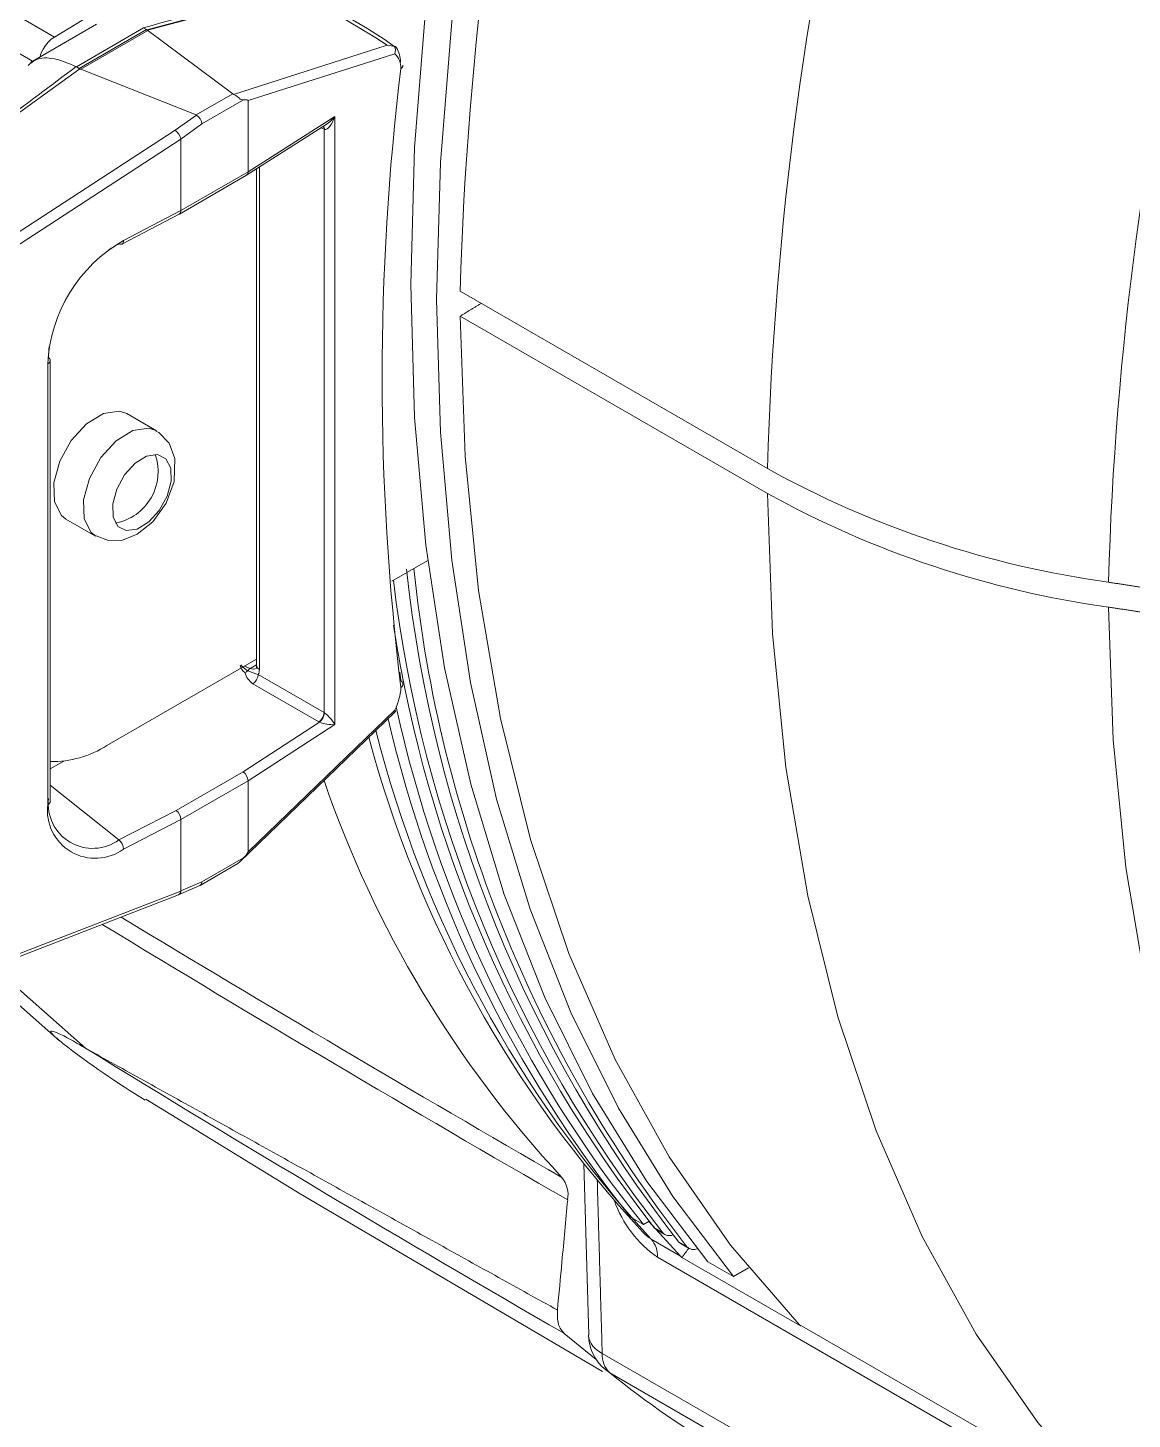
# Model space of a CAD drawing. Extents: x 8 to 113, y 2 to 87.
# Drawn here: x 16.651 to 18.102, y 65.093 to 66.923 of the extents above; entities that cross this region are included whole.
import ezdxf

# ---------------------------------------------------------------- set-up
doc = ezdxf.new("R2010")
doc.units = 0
doc.header["$MEASUREMENT"] = 0
doc.layers.add('OBJECT', color=7, linetype='CONTINUOUS')

msp = doc.modelspace()

# ---------------------------------------------------------------- linework, layer by layer
at = {"layer": 'OBJECT', "linetype": 'Continuous', "lineweight": 15}
for p, q in [((16.243, 67.1662), (16.6856, 66.9108)), ((16.6569, 66.879), (16.2224, 67.1298)), ((16.9087, 67.0463), (16.6856, 66.9108)), ((16.8071, 66.9202), (16.9949, 66.9705)), ((16.996, 66.9699), (16.8082, 66.9196)), ((16.7412, 66.9277), (16.6542, 66.8774)), ((16.7145, 66.8717), (16.8029, 66.9227)), ((16.8066, 66.9206), (16.7182, 66.8695)), ((16.7206, 66.8684), (16.8087, 66.9192)), ((16.8025, 66.9229), (16.8029, 66.9227)), ((16.8029, 66.9227), (16.8066, 66.9206)), ((16.8066, 66.9206), (16.8071, 66.9202)), ((16.8082, 66.9196), (16.8087, 66.9192)), ((16.8087, 66.9192), (16.9201, 66.8359)), ((17.1233, 66.8999), (16.9212, 66.8353)), ((16.7145, 66.8717), (16.7142, 66.8718)), ((16.7182, 66.8695), (16.7145, 66.8717)), ((16.9403, 66.8271), (17.133, 66.8888)), ((16.5152, 66.7221), (16.7192, 66.8689)), ((16.8722, 66.8083), (16.7206, 66.8684)), ((16.9201, 66.8359), (16.8722, 66.8083)), ((16.8796, 66.7964), (16.9344, 66.828)), ((16.9403, 66.8271), (16.9403, 66.7336)), ((16.8724, 66.8082), (16.8445, 66.7881)), ((16.8724, 66.8082), (16.8722, 66.8083)), ((17.0542, 66.8062), (16.9403, 66.7336)), ((17.0542, 66.8062), (17.0542, 66.0064)), ((16.8445, 66.7881), (16.5404, 66.5901)), ((16.8519, 66.7765), (16.8796, 66.7964)), ((16.9383, 66.7291), (17.0429, 66.7958)), ((17.0357, 66.7912), (17.0403, 66.7894)), ((17.0403, 66.0221), (17.0403, 66.7894)), ((16.5475, 66.5784), (16.8519, 66.7765)), ((16.8519, 66.7765), (16.8519, 66.7765)), ((16.8519, 66.6826), (16.8519, 66.7765)), ((16.8499, 66.678), (16.9381, 66.729)), ((16.9403, 66.7336), (16.8519, 66.6826)), ((16.9403, 66.7336), (16.9403, 66.7336)), ((16.9515, 66.7375), (16.9515, 66.0834)), ((16.9551, 66.7398), (16.9551, 66.079)), ((16.7745, 66.6385), (16.8498, 66.678)), ((16.8519, 66.6826), (16.7766, 66.6431)), ((17.623, 66.3431), (17.219, 66.5763)), ((17.219, 66.5436), (17.623, 66.3104)), ((16.6769, 65.9013), (16.6769, 66.481)), ((16.6802, 65.9056), (16.6802, 66.4853)), ((16.8197, 66.3929), (16.7809, 66.4154)), ((16.7009, 66.2768), (16.7398, 66.2544)), ((17.1292, 66.1951), (17.1764, 66.2224)), ((16.7546, 65.9789), (16.9515, 66.0925)), ((16.9429, 66.0802), (16.9515, 66.0852)), ((16.9356, 66.0833), (16.9429, 66.0802)), ((16.9537, 66.0721), (17.0403, 66.0221)), ((17.0332, 66.0099), (16.9467, 66.0599)), ((16.9291, 65.8253), (17.1337, 66.0232)), ((16.9403, 65.839), (17.133, 66.0254)), ((16.9336, 65.9442), (17.0341, 66.0095)), ((17.0542, 66.0064), (16.9403, 65.9325)), ((16.6981, 65.9585), (16.6802, 65.9482)), ((16.8456, 65.8934), (16.9336, 65.9442)), ((16.6802, 65.9269), (16.7705, 65.8548)), ((16.9403, 65.9325), (16.8519, 65.8815)), ((16.9403, 65.839), (16.9403, 65.9325)), ((16.9403, 65.9325), (16.9403, 65.9325)), ((16.7705, 65.8548), (16.8456, 65.8934)), ((16.8519, 65.8815), (16.7766, 65.8427)), ((16.8519, 65.8815), (16.8519, 65.7876)), ((16.8796, 65.7996), (16.9344, 65.8313)), ((16.8772, 65.7949), (16.9268, 65.8235)), ((16.8489, 65.7825), (16.8768, 65.7947)), ((16.8519, 65.7876), (16.8796, 65.7996)), ((16.5445, 65.6645), (16.8487, 65.7825)), ((16.5475, 65.6695), (16.8519, 65.7875)), ((16.8519, 65.7875), (16.8519, 65.7876)), ((16.7265, 65.5808), (16.6053, 65.6881)), ((16.589, 65.6817), (16.6922, 65.5906)), ((17.3816, 65.4291), (17.3882, 65.2035)), ((17.443, 65.3586), (17.4599, 65.3488)), ((17.4599, 65.3488), (17.4674, 65.3531)), ((17.5089, 65.3073), (17.4669, 65.3529)), ((17.4748, 65.3441), (17.4854, 65.338)), ((17.4776, 65.3417), (17.4882, 65.3357)), ((17.4701, 65.3297), (17.5089, 65.3073)), ((17.5066, 65.3258), (17.5171, 65.3197)), ((17.5094, 65.3234), (17.5199, 65.3173)), ((18.077, 64.9602), (17.4784, 65.3058)), ((17.5089, 65.3073), (17.5107, 65.3056)), ((17.5106, 65.3054), (17.5107, 65.3056)), ((17.6665, 65.2154), (17.5106, 65.3054)), ((17.5786, 65.2803), (17.5446, 65.2999)), ((17.5983, 65.2917), (17.5786, 65.2803)), ((17.6648, 65.2173), (18.0688, 64.9841)), ((17.4058, 65.1794), (18.0796, 64.7904)), ((17.4159, 65.1538), (17.4105, 65.1575)), ((18.0897, 64.7648), (17.4159, 65.1538))]:
    msp.add_line(p, q, dxfattribs=at)
at = {"layer": 'OBJECT', "linetype": 'Continuous', "lineweight": 15, "flags": 128}
for points in [[(17.5446, 68.3211), (17.4645, 68.1233), (17.393, 67.9247), (17.3304, 67.7264), (17.277, 67.529), (17.2331, 67.3334), (17.1986, 67.1404), (17.174, 66.9508), (17.1591, 66.7655), (17.1542, 66.5851), (17.1591, 66.4105), (17.174, 66.2422), (17.1986, 66.0812), (17.2331, 65.9279), (17.277, 65.7831), (17.3304, 65.6474), (17.393, 65.5213), (17.4645, 65.4053), (17.5446, 65.2999)], [(17.5786, 68.3015), (17.4985, 68.1037), (17.427, 67.9051), (17.3644, 67.7068), (17.311, 67.5094), (17.267, 67.3138), (17.2326, 67.1208), (17.2079, 66.9313), (17.1931, 66.7459), (17.1881, 66.5655), (17.1931, 66.3909), (17.2079, 66.2226), (17.2326, 66.0616), (17.267, 65.9083), (17.311, 65.7635), (17.3644, 65.6278), (17.427, 65.5017), (17.4985, 65.3857), (17.5786, 65.2803)], [(16.6856, 66.9108), (16.6815, 66.9079), (16.6776, 66.9042), (16.674, 66.8998), (16.6709, 66.8949), (16.6684, 66.8898), (16.6665, 66.8845), (16.6665, 66.8845)], [(17.1412, 66.8695), (17.1423, 66.8704), (17.1431, 66.8715), (17.1436, 66.8726), (17.1437, 66.8738), (17.1437, 66.8738)], [(17.6648, 65.2173), (17.5745, 65.3215), (17.4936, 65.438), (17.4227, 65.5661), (17.3619, 65.7054), (17.3115, 65.8551), (17.2719, 66.0145), (17.2433, 66.183), (17.2256, 66.3596), (17.219, 66.5436)], [(16.7809, 66.4154), (16.7706, 66.4188), (16.75, 66.4158), (16.7279, 66.4022), (16.7078, 66.3801)], [(16.7467, 66.3576), (16.7668, 66.3798), (16.7889, 66.3934), (16.8095, 66.3964), (16.8195, 66.3931)], [(16.7078, 66.3801), (16.6928, 66.3527), (16.685, 66.3244), (16.6858, 66.2994), (16.6949, 66.2815), (16.7009, 66.2768)], [(16.7407, 66.2546), (16.7567, 66.2485), (16.7753, 66.2492), (16.7945, 66.2567), (16.8149, 66.273), (16.8326, 66.2976), (16.8431, 66.326), (16.8441, 66.3563), (16.8365, 66.3767), (16.8231, 66.3908), (16.819, 66.3925)], [(16.8234, 66.2882), (16.8337, 66.307), (16.839, 66.3265), (16.8385, 66.3437), (16.8322, 66.356), (16.8211, 66.3616), (16.8069, 66.3595), (16.7918, 66.3502), (16.778, 66.3349), (16.7676, 66.3161), (16.7623, 66.2967), (16.7628, 66.2795), (16.7691, 66.2671), (16.7802, 66.2616), (16.7944, 66.2636), (16.8096, 66.273), (16.8234, 66.2882)], [(16.7401, 66.2542), (16.7338, 66.259), (16.7247, 66.2769), (16.7239, 66.302), (16.7317, 66.3303), (16.7467, 66.3576)], [(17.623, 66.3104), (17.6296, 66.1264), (17.6472, 65.9498), (17.6759, 65.7813), (17.7155, 65.6219), (17.7658, 65.4722), (17.8266, 65.3329), (17.8976, 65.2048), (17.9785, 65.0883), (18.0688, 64.9841)], [(18.0713, 66.161), (18.0775, 65.9862), (18.0942, 65.8183), (18.1212, 65.6581), (18.1585, 65.5063), (18.2058, 65.3636), (18.263, 65.2308), (18.3299, 65.1084), (18.406, 64.9969), (18.4911, 64.8969)], [(16.9515, 66.0834), (16.9512, 66.0811), (16.9509, 66.0803), (16.9509, 66.0803)], [(16.8057, 65.5137), (17.0087, 65.3892), (17.4062, 65.1555)], [(17.4776, 65.3417), (17.4764, 65.3426), (17.4748, 65.3441)], [(17.5094, 65.3234), (17.5082, 65.3242), (17.5066, 65.3258)], [(17.3981, 65.171), (17.3979, 65.1712), (17.356, 65.2053)]]:
    msp.add_lwpolyline(points, dxfattribs=at)
at = {"layer": 'OBJECT', "linetype": 'Continuous', "lineweight": 15}
for centre, radius, start, end in [((21.7825, 66.4457), 4.5653, 154.415, 178.3612), ((22.1865, 66.2125), 4.5653, 154.415, 178.3612), ((22.4423, 66.0693), 4.3727, 154.636, 178.3701), ((16.7906, 66.4213), 0.5871, 54.0577, 69.3584), ((16.5966, 66.1004), 0.9574, 56.6268, 65.2385), ((17.1216, 66.8933), 0.0123, 338.497, 23.5854), ((17.1056, 66.8776), 0.0352, 0.4208, 32.7492), ((17.1162, 66.8703), 0.025, 358.047, 47.7026), ((17.1401, 66.873), 0.00372, 287.7956, 347.385), ((17.1338, 66.8733), 0.01, 0, 2.6099), ((17.1338, 66.8733), 0.01, 353.5344, 0), ((20.4724, 66.4624), 3.356, 173.0322, 186.9678), ((16.9227, 66.8396), 0.00455, 234.5381, 250.822), ((16.8633, 66.7946), 0.0164, 6.3467, 56.0728), ((17.0173, 66.8347), 0.0466, 303.4089, 322.3264), ((16.8342, 66.7734), 0.0179, 10.0903, 55.0139), ((17.0335, 66.7892), 0.00673, 1.8514, 37.2397), ((17.0345, 66.7893), 0.00619, 0.2708, 41.9206), ((17.0435, 66.8002), 0.0113, 253.3926, 255.6274), ((16.9354, 66.7331), 0.00491, 303.9504, 6.3309), ((16.8472, 66.682), 0.00473, 302.9254, 7.6668), ((16.875, 66.4709), 0.1984, 119.7556, 177.0723), ((16.7729, 66.6424), 0.00424, 236.3519, 293.2683), ((16.772, 66.6424), 0.00467, 303.4964, 8.2591), ((16.6756, 66.485), 0.00463, 3.9461, 60.5154), ((16.6752, 66.4858), 0.00506, 289.9825, 354.7063), ((16.7531, 66.3391), 0.0689, 280.7391, 19.2663), ((18.2482, 67.4715), 1.29, 241.0138, 262.1204), ((18.2484, 67.4395), 1.2907, 241.0199, 262.1143), ((18.8418, 66.3997), 1.7225, 186.7786, 218.0484), ((18.8719, 66.3928), 1.7328, 186.0326, 218.007), ((18.8849, 66.3882), 1.7357, 185.8307, 217.9958), ((18.8093, 66.3925), 1.6971, 188.6591, 218.1525), ((16.9449, 66.0878), 0.0156, 192.1756, 235.8069), ((16.9312, 66.0877), 0.0137, 291.4787, 310.4598), ((16.9614, 66.0814), 0.026, 194.2577, 235.5835), ((16.9499, 66.0704), 0.012, 125.4274, 145.1039), ((17.0154, 66.2552), 0.1932, 247.0626, 251.4052), ((16.9468, 66.0887), 0.00929, 245.6643, 296.1718), ((16.9355, 66.0745), 0.0184, 307.4741, 352.5259), ((16.9567, 66.0839), 0.00516, 185.492, 252.3675), ((16.9385, 66.0787), 0.0166, 336.6173, 1.058), ((17.064, 66.0603), 0.0774, 333.1774, 356.2379), ((17.1384, 66.0595), 0.00531, 9.5825, 59.6957), ((17.1378, 66.06), 0.00587, 305.255, 3.6857), ((17.1394, 66.0592), 0.00438, 294.207, 352.5169), ((17.1338, 66.0591), 0.01, 0, 7.5579), ((17.1338, 66.0591), 0.01, 357.5345, 0), ((18.7418, 66.3781), 1.644, 192.2283, 218.764), ((17.022, 66.0245), 0.0184, 307.4741, 352.5259), ((17.0212, 66.0243), 0.0197, 310.9955, 352.7872), ((17.0469, 66.032), 0.0118, 236.1796, 238.6117), ((17.0129, 65.9841), 0.0469, 28.4608, 53.6861), ((18.7163, 66.3828), 1.6341, 193.0373, 218.8085), ((17.0446, 66.0296), 0.0227, 240.0141, 242.4514), ((17.0518, 66.0588), 0.0525, 250.2478, 272.5506), ((18.6123, 66.3804), 1.5519, 194.2481, 222.6114), ((16.6824, 66.0922), 0.1344, 269.0905, 302.5321), ((18.5773, 66.3831), 1.5297, 194.9032, 223.0462), ((16.9251, 65.9317), 0.0152, 3.1211, 55.8692), ((18.4295, 66.4104), 1.4692, 198.973, 222.8744), ((16.6752, 65.906), 0.00506, 289.9825, 354.7063), ((16.7361, 65.9022), 0.0586, 173.0644, 305.993), ((16.7394, 65.8935), 0.063, 172.9412, 306.1819), ((16.836, 65.8808), 0.0159, 2.5037, 52.7816), ((16.7603, 65.8421), 0.0163, 2.1901, 51.2207), ((16.9065, 65.8514), 0.0344, 306.2249, 324.2883), ((16.9168, 65.8508), 0.0263, 312.0555, 333.2166), ((16.8744, 65.7993), 0.00523, 298.1077, 3.6568), ((16.8463, 65.7875), 0.0056, 295.9168, 0.2829), ((31.7705, 90.3988), 28.871, 238.64684, 240.05826), ((33.7802, 93.8777), 32.8668, 238.83859, 240.01225), ((17.4149, 66.5122), 1.1711, 232.187, 238.616), ((31.2305, 89.1839), 27.7033, 238.42952, 239.94564), ((17.3235, 65.3874), 0.0374, 350.3109, 38.5219), ((17.5672, 65.4322), 0.1545, 199.694, 234.8867), ((17.4942, 65.3464), 0.0122, 223.5698, 292.4345), ((17.4438, 65.3073), 0.0346, 357.5774, 40.3899), ((17.526, 65.3281), 0.0122, 223.5698, 292.4345), ((17.494, 65.2929), 0.0207, 37.1059, 44.084), ((17.6463, 65.1994), 0.0258, 38.3116, 44.0813), ((17.4496, 65.2056), 0.062, 181.6793, 230.8962), ((17.4182, 65.2076), 0.0309, 187.8651, 246.2031), ((17.4385, 65.1775), 0.0328, 176.7023, 226.3591), ((18.1599, 66.0684), 1.179, 230.8729, 239.9875)]:
    msp.add_arc(centre, radius, start, end, dxfattribs=at)
for centre, major_axis, ratio, start_param, end_param in [((18.5191, 66.1458), (5.759, 1.2811), 0.198331, 1.795372, 1.829063), ((21.0191, 68.0702), (13.5348, 9.6488), 0.094709, 1.826303, 1.841815), ((16.0271, 66.3726), (0.6943, 0.494), 0.104684, 0.034736, 0.047827), ((16.0266, 66.3723), (0.6996, 0.4919), 0.108829, 0.07127, 0.084359), ((16.8098, 66.7916), (0.1305, 0.0357), 0.06024, 6.266726, 6.567396), ((17.0467, 66.8101), (0.0061, 0.0208), 0.380972, 3.154865, 4.638523), ((16.7707, 66.5371), (0.0676, 0.1053), 0.60375, 0.817539, 0.9652), ((16.7707, 66.5371), (0.0676, 0.1053), 0.60375, 2.23974, 2.380739), ((17.0412, 66.0298), (0.1099, -0.055), 0.056076, 3.098948, 3.571649)]:
    msp.add_ellipse(centre, major_axis=major_axis, ratio=ratio, start_param=start_param, end_param=end_param, dxfattribs=at)
for points in [[(16.8082, 66.9196), (16.8071, 66.9202)], [(17.2466, 66.5604), (17.219, 66.5436)], [(18.1152, 66.1869), (18.0713, 66.1937)], [(18.0713, 66.161), (18.1152, 66.1542)], [(17.1397, 66.0754), (17.1411, 66.0641)], [(16.7265, 65.5808), (17.3469, 65.2363)], [(17.3993, 65.4062), (17.4058, 65.1794)], [(17.5107, 65.3056), (17.52, 65.3182)], [(17.5107, 65.3056), (17.5089, 65.3073)], [(17.6648, 65.2173), (17.6666, 65.2155)]]:
    msp.add_open_spline(points, degree=1, dxfattribs=at)
for points, knots in [([(17.1329, 66.8982), (17.1298, 66.899), (17.1267, 66.8998), (17.1233, 66.8999), (17.1233, 66.8999)], [0, 0, 0, 0, 0.980027, 1, 1, 1, 1]), ([(17.1352, 66.8966), (17.1352, 66.8967), (17.1351, 66.8976), (17.1345, 66.8984), (17.1332, 66.8983), (17.1329, 66.8982)], [0, 0, 0, 0, 0.021182, 0.71712, 1, 1, 1, 1]), ([(16.7142, 66.8718), (16.7046, 66.876), (16.6853, 66.8843), (16.6632, 66.8838), (16.6543, 66.8761), (16.6512, 66.8734)], [0, 0, 0, 0, 0.396049, 0.792094, 1, 1, 1, 1]), ([(16.9344, 66.828), (16.9333, 66.8281), (16.9315, 66.8281), (16.9288, 66.8301), (16.9263, 66.8324), (16.9237, 66.8343), (16.9219, 66.835), (16.9212, 66.8353)], [0, 0, 0, 0, 0.281503, 0.477149, 0.672463, 0.878462, 1, 1, 1, 1]), ([(17.133, 66.0254), (17.1331, 66.0254), (17.1333, 66.0251), (17.1338, 66.0243), (17.1341, 66.0235), (17.1337, 66.0233), (17.1336, 66.0233)], [0, 0, 0, 0, 0.024855, 0.29263, 0.805186, 1, 1, 1, 1]), ([(16.7265, 65.5808), (16.7238, 65.5824), (16.717, 65.5864), (16.7036, 65.5941), (16.6882, 65.602), (16.6797, 65.6044), (16.6813, 65.5998), (16.6916, 65.5914), (16.6969, 65.587)], [0, 0, 0, 0, 0.061294, 0.157978, 0.353027, 0.568967, 0.775602, 1, 1, 1, 1]), ([(17.3604, 65.3811), (17.3579, 65.3541), (17.3534, 65.3058), (17.3489, 65.2576), (17.3469, 65.2363)], [0, 0, 0, 0, 0.56, 1, 1, 1, 1]), ([(17.4592, 65.3388), (17.461, 65.337), (17.4645, 65.3334), (17.4682, 65.331), (17.4701, 65.3297)], [0, 0, 0, 0, 0.487534, 1, 1, 1, 1]), ([(17.3469, 65.2363), (17.3468, 65.2297), (17.3467, 65.2165), (17.3529, 65.209), (17.356, 65.2053)], [0, 0, 0, 0, 0.49976, 1, 1, 1, 1])]:
    msp.add_open_spline(points, degree=3, knots=knots, dxfattribs=at)

doc.saveas('drawing.dxf')
